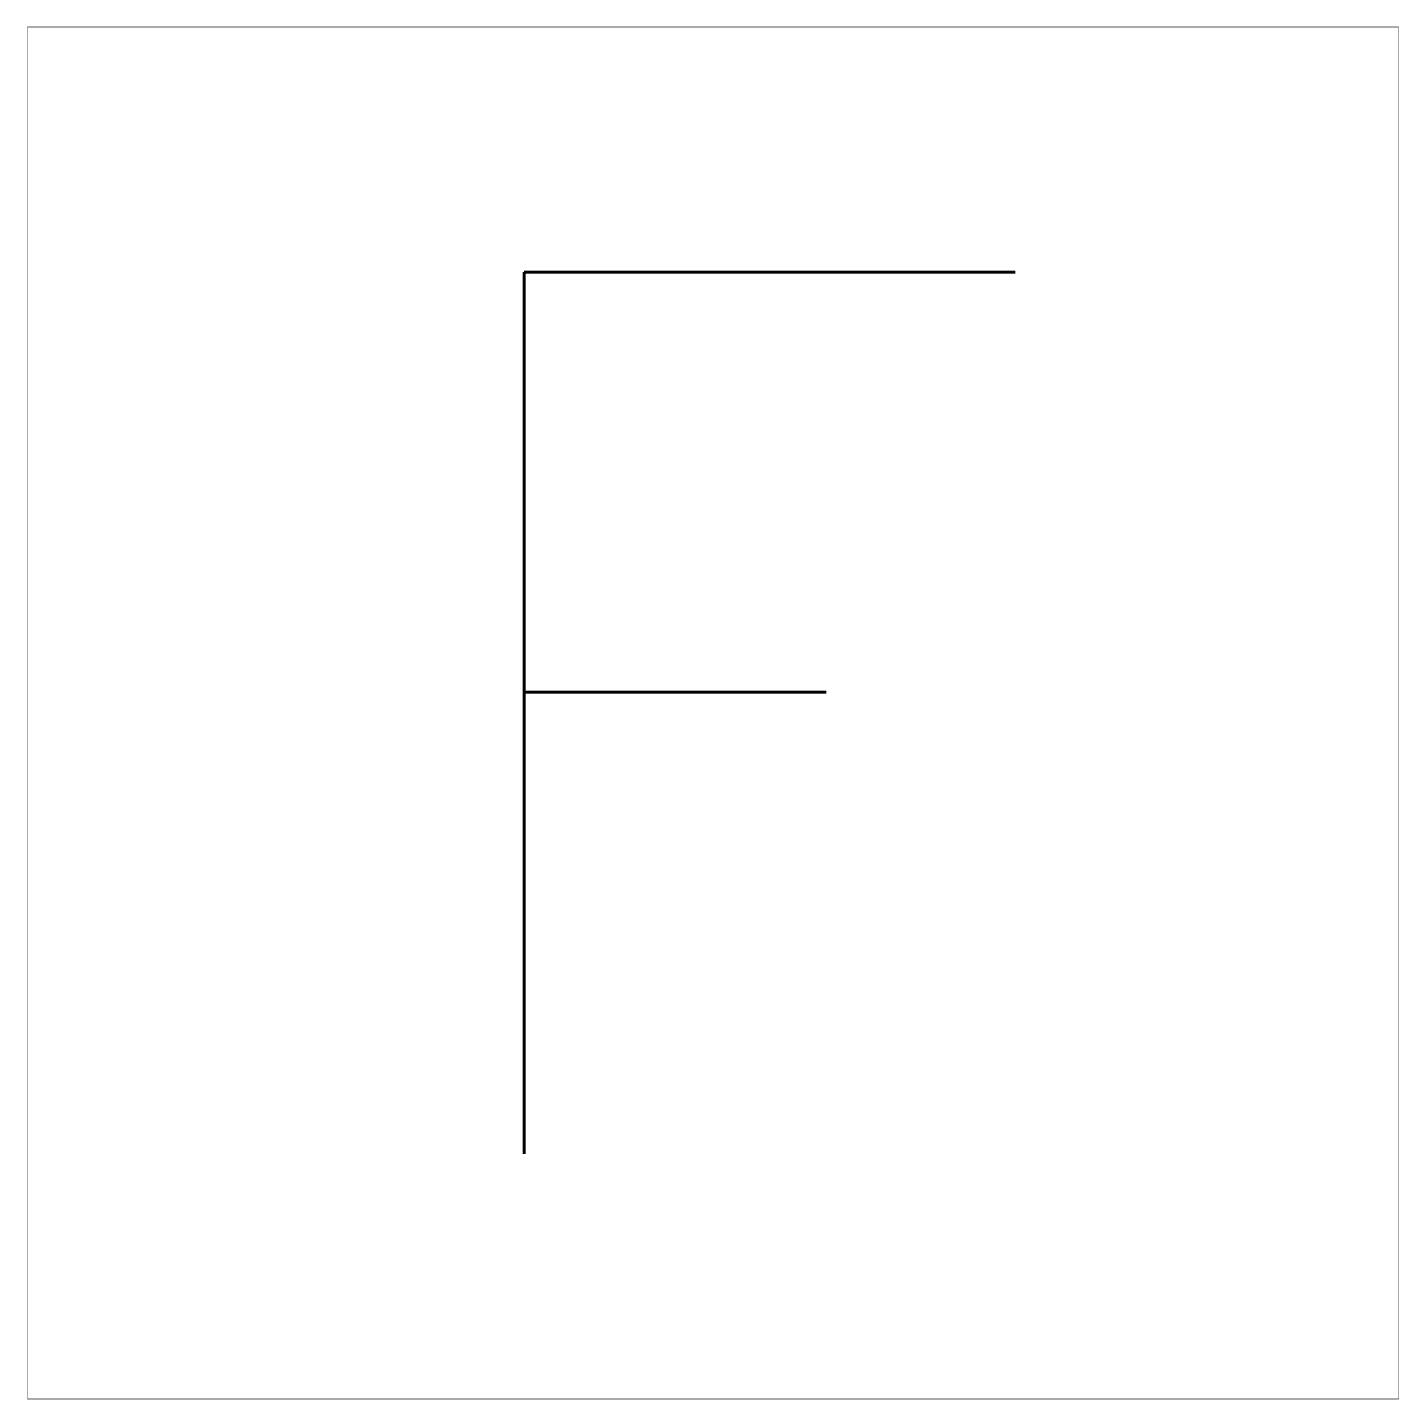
# Model space of a CAD drawing. Header units: inches. Extents: x -3.5 to 3.5, y -3.5 to 3.5.
import ezdxf
from ezdxf.enums import TextEntityAlignment as Align

# ---------------------------------------------------------------- set-up
doc = ezdxf.new("R2010")
doc.units = ezdxf.units.IN
doc.header["$LTSCALE"] = 0.5
doc.header["$MEASUREMENT"] = 0
doc.styles.add('RomanS', font='romans.shx')

msp = doc.modelspace()

# ---------------------------------------------------------------- linework, layer by layer
at = {"color": 0}
msp.add_lwpolyline([(-3.5, 3.5), (-3.5, -3.5), (3.5, -3.5), (3.5, 3.5)], close=True, dxfattribs=at)

# ---------------------------------------------------------------- next in the draw order: wipeouts: each hides what was drawn before it
at = {"color": 0, "transparency": 33554559}
msp.add_wipeout([(-3.5, 3.5), (-3.5, -3.5), (3.5, -3.5), (3.5, 3.5)], dxfattribs=at)

# ---------------------------------------------------------------- next in the draw order: texts
at = {"color": 0, "style": 'RomanS', "flags": 2}
msp.add_attdef('F', text='K', height=4.5, dxfattribs=at).set_placement((0, 0), align=Align.MIDDLE_CENTER)

doc.saveas('drawing.dxf')
